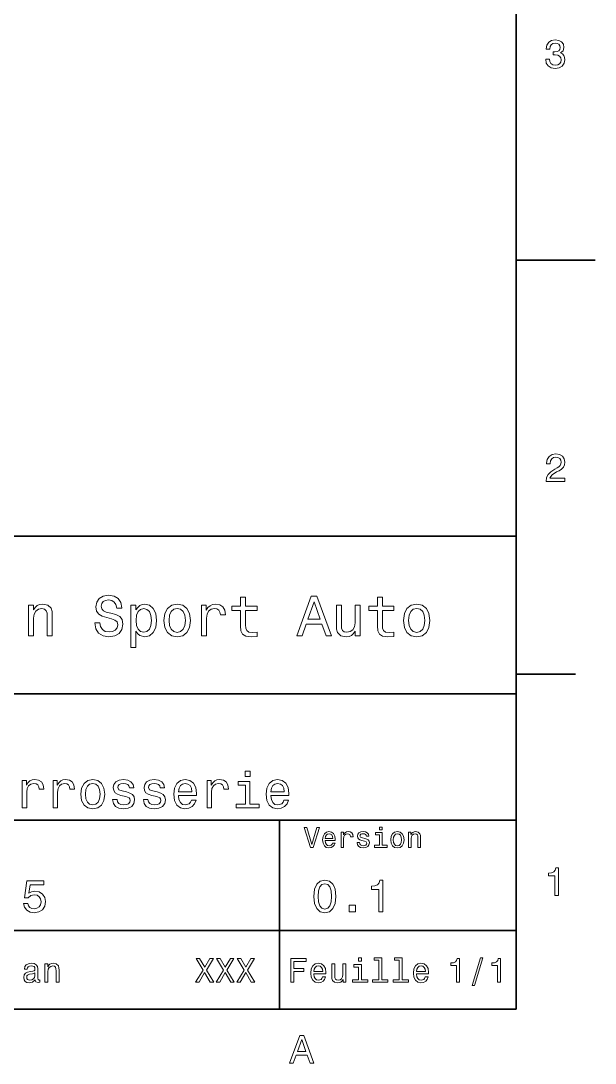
# Model space of a CAD drawing. Extents: x 0 to 297, y 0 to 210.
# Drawn here: x 224.2 to 297, y 3.2 to 135.4 of the extents above; entities that cross this region are included whole.
import ezdxf

# ---------------------------------------------------------------- set-up
doc = ezdxf.new("R2010")
doc.units = 0

msp = doc.modelspace()

# ---------------------------------------------------------------- linework, layer by layer
at = {"color": 7, "lineweight": 35}
for p, q in [((287, 10), (287, 200)), ((97, 70), (287, 70)), ((287, 70), (287, 10)), ((162, 50), (287, 50)), ((162, 34), (287, 34)), ((257, 10), (257, 34)), ((162, 20), (287, 20)), ((10, 10), (287, 10)), ((97, 10), (287, 10))]:
    msp.add_line(p, q, dxfattribs=at)
at = {"color": 7, "lineweight": 35, "ltscale": 0.25}
msp.add_line((287, 105), (297, 105), dxfattribs=at)
at = {"color": 7, "lineweight": 35, "ltscale": 0.1875}
msp.add_line((287, 52.5), (294.5, 52.5), dxfattribs=at)
at = {"color": 7, "lineweight": 13}
for points in [[(290.729126, 130.51622), (290.729126, 130.480911), (290.809814, 129.996765), (291.046844, 129.633652), (291.420044, 129.401657), (291.914276, 129.315933), (292.438782, 129.401657), (292.832153, 129.623566), (293.08429, 129.976593), (293.175079, 130.430481), (293.134735, 130.728027), (293.023773, 130.970108), (292.842224, 131.156708), (292.600159, 131.292877), (292.927948, 131.565216), (293.043945, 131.998932), (292.968292, 132.392303), (292.751434, 132.68985), (292.398407, 132.87645), (291.914276, 132.942017), (291.460388, 132.861313), (291.112396, 132.63942), (290.885468, 132.286392), (290.809814, 131.817368), (290.809814, 131.782074), (291.258636, 131.782074), (291.299011, 132.104828), (291.430115, 132.336823), (291.641937, 132.478027), (291.939484, 132.528473), (292.201721, 132.488113), (292.393372, 132.382217), (292.509369, 132.210739), (292.554749, 131.97876), (292.509369, 131.731628), (292.388336, 131.565216), (292.176514, 131.46434), (291.889069, 131.434082), (291.692383, 131.439133), (291.692383, 131.04071), (291.939484, 131.050797), (292.257202, 131.005417), (292.494232, 130.884369), (292.635468, 130.687683), (292.685883, 130.430481), (292.630402, 130.13797), (292.484161, 129.921112), (292.252167, 129.784943), (291.944519, 129.739563), (291.626801, 129.789993), (291.394806, 129.941284), (291.248566, 130.183365), (291.193085, 130.51622)], [(290.76947, 76.916786), (293.175079, 76.916786), (293.175079, 77.350502), (291.273773, 77.350502), (291.3797, 77.587532), (291.561249, 77.784218), (292.121033, 78.142288), (292.418579, 78.293587), (292.751434, 78.510445), (292.988464, 78.762604), (293.124634, 79.060158), (293.175079, 79.398056), (293.089355, 79.821686), (292.852325, 80.154541), (292.489197, 80.366356), (292.020172, 80.442001), (291.536041, 80.35627), (291.167877, 80.119232), (290.930847, 79.740997), (290.850159, 79.241714), (290.850159, 79.171112), (291.309082, 79.171112), (291.309082, 79.211456), (291.354462, 79.554398), (291.490631, 79.806557), (291.707489, 79.967941), (291.994965, 80.023415), (292.287476, 79.972984), (292.504333, 79.846901), (292.645538, 79.650215), (292.695984, 79.403099), (292.660675, 79.171112), (292.56485, 78.974426), (292.403473, 78.802956), (292.181549, 78.651657), (291.884003, 78.490273), (291.389771, 78.177589), (291.041779, 77.844742), (290.835022, 77.441284), (290.76947, 76.931915)], [(234.20462, 59.030979), (233.548996, 59.030979), (233.693085, 58.267288), (234.053314, 57.70533), (234.608078, 57.366714), (235.357361, 57.244236), (236.099426, 57.359509), (236.654175, 57.67651), (237.007202, 58.17363), (237.136902, 58.82925), (237.028824, 59.420029), (236.726227, 59.801872), (236.236313, 60.054031), (235.580704, 60.241352), (235.018738, 60.378242), (234.651306, 60.536743), (234.442368, 60.767288), (234.377533, 61.127522), (234.442368, 61.451729), (234.629684, 61.696686), (234.917877, 61.862389), (235.314133, 61.920029), (235.71759, 61.84798), (236.034592, 61.653458), (236.24353, 61.32925), (236.344391, 60.889767), (237, 60.889767), (237, 60.904179), (236.884735, 61.581409), (236.546112, 62.085732), (236.01297, 62.402737), (235.292511, 62.510807), (234.644104, 62.402737), (234.139771, 62.100143), (233.815567, 61.631844), (233.700287, 61.026657), (233.793961, 60.486309), (234.067734, 60.118874), (234.5, 59.873917), (235.09079, 59.6866), (235.674362, 59.520893), (236.113831, 59.362389), (236.380402, 59.131844), (236.47406, 58.757202), (236.387619, 58.375359), (236.164276, 58.087173), (235.825653, 57.907059), (235.386169, 57.849422), (234.896255, 57.928673), (234.521622, 58.159222), (234.283875, 58.533859)], [(252.05043, 60.579971), (252.05043, 58.64193), (252.093658, 58.015129), (252.29538, 57.582851), (252.698853, 57.330688), (253.383286, 57.244236), (254.132568, 57.280258), (254.132568, 57.827808), (253.585022, 57.78458), (253.087891, 57.842216), (252.82132, 58.022331), (252.706055, 58.324928), (252.684448, 58.75), (252.684448, 60.579971), (254.132568, 60.579971), (254.132568, 61.120316), (252.684448, 61.120316), (252.684448, 62.251438), (252.05043, 62.251438), (252.05043, 61.120316), (250.955322, 61.120316), (250.955322, 60.579971)], [(259.175781, 57.381123), (259.838623, 57.381123), (260.364563, 58.850864), (262.360229, 58.850864), (262.886169, 57.381123), (263.563416, 57.381123), (261.733429, 62.388329), (260.998566, 62.388329)], [(269.399109, 60.579971), (269.399109, 58.64193), (269.442352, 58.015129), (269.644073, 57.582851), (270.047546, 57.330688), (270.731995, 57.244236), (271.481262, 57.280258), (271.481262, 57.827808), (270.933716, 57.78458), (270.436584, 57.842216), (270.170013, 58.022331), (270.054749, 58.324928), (270.033142, 58.75), (270.033142, 60.579971), (271.481262, 60.579971), (271.481262, 61.120316), (270.033142, 61.120316), (270.033142, 62.251438), (269.399109, 62.251438), (269.399109, 61.120316), (268.304016, 61.120316), (268.304016, 60.579971)], [(225.177246, 57.381123), (225.811249, 57.381123), (225.811249, 59.614552), (225.876083, 60.12608), (226.085022, 60.500717), (226.409225, 60.731266), (226.841507, 60.817722), (227.187317, 60.745674), (227.403458, 60.551151), (227.511536, 60.226944), (227.547546, 59.794666), (227.547546, 57.381123), (228.181564, 57.381123), (228.181564, 59.924351), (228.15274, 60.435879), (228.023056, 60.86095), (227.597992, 61.25), (226.935165, 61.386887), (226.567719, 61.336452), (226.257935, 61.199566), (225.991364, 60.969017), (225.782425, 60.659222), (225.782425, 61.25), (225.177246, 61.25)], [(238.786743, 60.652016), (238.786743, 61.25), (238.15274, 61.25), (238.15274, 55.882565), (238.786743, 55.882565), (238.786743, 57.971901), (239.010101, 57.633286), (239.262253, 57.409943), (239.896271, 57.244236), (240.50145, 57.381123), (240.976959, 57.791786), (241.286743, 58.440201), (241.402023, 59.319164), (241.286743, 60.190922), (240.976959, 60.839336), (240.50145, 61.242794), (239.896271, 61.386887), (239.550446, 61.343658), (239.255051, 61.206772), (239.002899, 60.976223)], [(239.788193, 57.8134), (239.363129, 57.907059), (239.053314, 58.195244), (238.858795, 58.663544), (238.793945, 59.319164), (238.858795, 59.967579), (239.053314, 60.435879), (239.363129, 60.716858), (239.788193, 60.817722), (240.177246, 60.716858), (240.48703, 60.428673), (240.681564, 59.960373), (240.753601, 59.319164), (240.681564, 58.67075), (240.48703, 58.195244), (240.177246, 57.907059)], [(242.338623, 59.311958), (242.453888, 58.432995), (242.785309, 57.78458), (243.311249, 57.381123), (244.017303, 57.244236), (244.716141, 57.381123), (245.242081, 57.777374), (245.573486, 58.425793), (245.695969, 59.311958), (245.573486, 60.190922), (245.242081, 60.846542), (244.716141, 61.242794), (244.017303, 61.386887), (243.311249, 61.242794), (242.785309, 60.839336), (242.453888, 60.190922)], [(242.98703, 59.319164), (243.05188, 59.967579), (243.253601, 60.435879), (243.57782, 60.72406), (244.017303, 60.824928), (244.449585, 60.72406), (244.773773, 60.443081), (244.97551, 59.967579), (245.047546, 59.319164), (244.97551, 58.663544), (244.773773, 58.188038), (244.449585, 57.899853), (244.017303, 57.806194), (243.57782, 57.899853), (243.253601, 58.188038), (243.05188, 58.663544)], [(247.100861, 57.381123), (247.734863, 57.381123), (247.734863, 59.592937), (247.799713, 60.12608), (247.994232, 60.507923), (248.311249, 60.738472), (248.736313, 60.817722), (249.053314, 60.767288), (249.291077, 60.623199), (249.435165, 60.378242), (249.485596, 60.046829), (250.126801, 60.046829), (250.040344, 60.630402), (249.802597, 61.048271), (249.406342, 61.30043), (248.865997, 61.386887), (248.498566, 61.32925), (248.181549, 61.185158), (247.900574, 60.940201), (247.677246, 60.608788), (247.677246, 61.25), (247.100861, 61.25)], [(260.595093, 59.463257), (261.365997, 61.667866), (262.136902, 59.463257)], [(267.194519, 61.25), (266.560516, 61.25), (266.560516, 59.016571), (266.488464, 58.497837), (266.279541, 58.123196), (265.955322, 57.892651), (265.530243, 57.820602), (265.19165, 57.878242), (264.975494, 58.051151), (264.853027, 58.346542), (264.824219, 58.764408), (264.824219, 61.25), (264.190186, 61.25), (264.190186, 58.706772), (264.211792, 58.195244), (264.348694, 57.770172), (264.766571, 57.381123), (265.436584, 57.244236), (265.796814, 57.294666), (266.106628, 57.424351), (266.373199, 57.647694), (266.589325, 57.971901), (266.589325, 57.381123), (267.194519, 57.381123)], [(272.698853, 59.311958), (272.814117, 58.432995), (273.145508, 57.78458), (273.671448, 57.381123), (274.377502, 57.244236), (275.076355, 57.381123), (275.602295, 57.777374), (275.933716, 58.425793), (276.056183, 59.311958), (275.933716, 60.190922), (275.602295, 60.846542), (275.076355, 61.242794), (274.377502, 61.386887), (273.671448, 61.242794), (273.145508, 60.839336), (272.814117, 60.190922)], [(273.34726, 59.319164), (273.412109, 59.967579), (273.613831, 60.435879), (273.938019, 60.72406), (274.377502, 60.824928), (274.809784, 60.72406), (275.134003, 60.443081), (275.335724, 59.967579), (275.407776, 59.319164), (275.335724, 58.663544), (275.134003, 58.188038), (274.809784, 57.899853), (274.377502, 57.806194), (273.938019, 57.899853), (273.613831, 58.188038), (273.412109, 58.663544)], [(253.245667, 40.185879), (252.642639, 40.185879), (252.642639, 39.537464), (253.245667, 39.537464)], [(224.37175, 35.530258), (224.942352, 35.530258), (224.942352, 37.520893), (225.000717, 38.000721), (225.175781, 38.344379), (225.46109, 38.551872), (225.843658, 38.623199), (226.128967, 38.577808), (226.342941, 38.448124), (226.472626, 38.227665), (226.518005, 37.929394), (227.095093, 37.929394), (227.017288, 38.454609), (226.803314, 38.830692), (226.446686, 39.057636), (225.960373, 39.135445), (225.629684, 39.083572), (225.344376, 38.953888), (225.091492, 38.733429), (224.890488, 38.435158), (224.890488, 39.012245), (224.37175, 39.012245)], [(228.275208, 35.530258), (228.845825, 35.530258), (228.845825, 37.520893), (228.904175, 38.000721), (229.079254, 38.344379), (229.364548, 38.551872), (229.747116, 38.623199), (230.03241, 38.577808), (230.246399, 38.448124), (230.376068, 38.227665), (230.421463, 37.929394), (230.99855, 37.929394), (230.920746, 38.454609), (230.706772, 38.830692), (230.350143, 39.057636), (229.863831, 39.135445), (229.533142, 39.083572), (229.247833, 38.953888), (228.994949, 38.733429), (228.793945, 38.435158), (228.793945, 39.012245), (228.275208, 39.012245)], [(231.796112, 37.268009), (231.899857, 36.476944), (232.19812, 35.893372), (232.671463, 35.530258), (233.306915, 35.407059), (233.935883, 35.530258), (234.40921, 35.886887), (234.707489, 36.470459), (234.817719, 37.268009), (234.707489, 38.059078), (234.40921, 38.649136), (233.935883, 39.005764), (233.306915, 39.135445), (232.671463, 39.005764), (232.19812, 38.642651), (231.899857, 38.059078)], [(232.379669, 37.274494), (232.438034, 37.858067), (232.619598, 38.279537), (232.911377, 38.538902), (233.306915, 38.629681), (233.695953, 38.538902), (233.987747, 38.286022), (234.169312, 37.858067), (234.234146, 37.274494), (234.169312, 36.684437), (233.987747, 36.256481), (233.695953, 35.997116), (233.306915, 35.912823), (232.911377, 35.997116), (232.619598, 36.256481), (232.438034, 36.684437)], [(237.573486, 37.559795), (237.022324, 37.68948), (236.613831, 37.838615), (236.477661, 38.143372), (236.516571, 38.357346), (236.65274, 38.512966), (236.873199, 38.610229), (237.190918, 38.649136), (237.495667, 38.610229), (237.73558, 38.493515), (237.891205, 38.318443), (237.956055, 38.085014), (238.513687, 38.085014), (238.513687, 38.09798), (238.416412, 38.519451), (238.150574, 38.850143), (237.73558, 39.057636), (237.190918, 39.135445), (236.639771, 39.057636), (236.237747, 38.843658), (235.984863, 38.525936), (235.907059, 38.123917), (235.965408, 37.734871), (236.146973, 37.462536), (236.445236, 37.268009), (236.879669, 37.131844), (237.515121, 36.976223), (237.904175, 36.814121), (238.007919, 36.684437), (238.046829, 36.489914), (237.988464, 36.25), (237.832855, 36.068443), (237.579971, 35.951729), (237.242798, 35.912823), (236.886169, 35.951729), (236.626801, 36.087894), (236.451721, 36.308357), (236.380402, 36.61311), (235.829254, 36.61311), (235.920029, 36.094379), (236.185883, 35.7183), (236.607346, 35.491352), (237.190918, 35.407059), (237.80043, 35.491352), (238.247833, 35.7183), (238.520172, 36.081409), (238.617432, 36.554752), (238.546112, 36.963257), (238.345093, 37.242073), (238.014404, 37.42363)], [(241.476944, 37.559795), (240.925781, 37.68948), (240.517288, 37.838615), (240.381119, 38.143372), (240.420029, 38.357346), (240.556183, 38.512966), (240.776642, 38.610229), (241.094376, 38.649136), (241.399124, 38.610229), (241.639038, 38.493515), (241.794662, 38.318443), (241.859497, 38.085014), (242.417145, 38.085014), (242.417145, 38.09798), (242.319885, 38.519451), (242.054031, 38.850143), (241.639038, 39.057636), (241.094376, 39.135445), (240.543213, 39.057636), (240.141205, 38.843658), (239.888321, 38.525936), (239.810516, 38.123917), (239.868866, 37.734871), (240.05043, 37.462536), (240.348694, 37.268009), (240.783142, 37.131844), (241.418579, 36.976223), (241.807632, 36.814121), (241.911377, 36.684437), (241.950287, 36.489914), (241.891922, 36.25), (241.736298, 36.068443), (241.483429, 35.951729), (241.14624, 35.912823), (240.789612, 35.951729), (240.530258, 36.087894), (240.355179, 36.308357), (240.283859, 36.61311), (239.732697, 36.61311), (239.823486, 36.094379), (240.089325, 35.7183), (240.510803, 35.491352), (241.094376, 35.407059), (241.703888, 35.491352), (242.151291, 35.7183), (242.42363, 36.081409), (242.520889, 36.554752), (242.449554, 36.963257), (242.24855, 37.242073), (241.917862, 37.42363)], [(244.174347, 37.105907), (246.456757, 37.105907), (246.463257, 37.371758), (246.359497, 38.117435), (246.074203, 38.675072), (245.620316, 39.012245), (245.017288, 39.135445), (244.427231, 39.005764), (243.973328, 38.642651), (243.681549, 38.052593), (243.577805, 37.274494), (243.675064, 36.476944), (243.966858, 35.893372), (244.414261, 35.530258), (244.997833, 35.407059), (245.503601, 35.491352), (245.918579, 35.711815), (246.223328, 36.061958), (246.398407, 36.528816), (245.83429, 36.528816), (245.717575, 36.269451), (245.548981, 36.074928), (245.069153, 35.919308), (244.699554, 35.990631), (244.420746, 36.217579), (244.239182, 36.587173), (244.174347, 37.086452)], [(244.174347, 37.585735), (244.245667, 38.033138), (244.420746, 38.363831), (244.686584, 38.564842), (245.036743, 38.636166), (245.380402, 38.564842), (245.64624, 38.363831), (245.80835, 38.033138), (245.866699, 37.585735)], [(247.792496, 35.530258), (248.363098, 35.530258), (248.363098, 37.520893), (248.421463, 38.000721), (248.596527, 38.344379), (248.881836, 38.551872), (249.264404, 38.623199), (249.549713, 38.577808), (249.763687, 38.448124), (249.893372, 38.227665), (249.938751, 37.929394), (250.515839, 37.929394), (250.438034, 38.454609), (250.22406, 38.830692), (249.867432, 39.057636), (249.381119, 39.135445), (249.05043, 39.083572), (248.765121, 38.953888), (248.512238, 38.733429), (248.311234, 38.435158), (248.311234, 39.012245), (247.792496, 39.012245)], [(253.226227, 36.010086), (253.226227, 38.895531), (251.760803, 38.895531), (251.760803, 38.409222), (252.655609, 38.409222), (252.655609, 36.010086), (251.488464, 36.010086), (251.488464, 35.530258), (254.406342, 35.530258), (254.406342, 36.010086)], [(255.88472, 37.105907), (258.167145, 37.105907), (258.173615, 37.371758), (258.069885, 38.117435), (257.784576, 38.675072), (257.330688, 39.012245), (256.727661, 39.135445), (256.137604, 39.005764), (255.683716, 38.642651), (255.391922, 38.052593), (255.288177, 37.274494), (255.385437, 36.476944), (255.677231, 35.893372), (256.124634, 35.530258), (256.708191, 35.407059), (257.213959, 35.491352), (257.628967, 35.711815), (257.933716, 36.061958), (258.108765, 36.528816), (257.544678, 36.528816), (257.427948, 36.269451), (257.259369, 36.074928), (256.779541, 35.919308), (256.409943, 35.990631), (256.131104, 36.217579), (255.949554, 36.587173), (255.88472, 37.086452)], [(255.88472, 37.585735), (255.956039, 38.033138), (256.131104, 38.363831), (256.396973, 38.564842), (256.747101, 38.636166), (257.090759, 38.564842), (257.356628, 38.363831), (257.518738, 38.033138), (257.577087, 37.585735)], [(269.992798, 33.117435), (269.657776, 33.117435), (269.657776, 32.757202), (269.992798, 32.757202)], [(261.71109, 33.03458), (261.08429, 30.905619), (260.439484, 33.03458), (260.09726, 33.03458), (260.904175, 30.530979), (261.264404, 30.530979), (262.053314, 33.03458)], [(262.784576, 31.40634), (264.052582, 31.40634), (264.056183, 31.554033), (263.998566, 31.9683), (263.840057, 32.278099), (263.587891, 32.465416), (263.252869, 32.533859), (262.925079, 32.461815), (262.672913, 32.260086), (262.510803, 31.932276), (262.453156, 31.5), (262.507202, 31.056915), (262.669312, 30.732708), (262.917877, 30.530979), (263.242065, 30.462536), (263.523041, 30.509365), (263.753601, 30.631844), (263.922913, 30.826368), (264.020172, 31.085733), (263.706787, 31.085733), (263.641937, 30.941643), (263.548279, 30.833572), (263.281708, 30.747118), (263.076355, 30.786743), (262.921478, 30.912823), (262.820618, 31.118155), (262.784576, 31.395533)], [(262.784576, 31.672911), (262.824219, 31.921469), (262.921478, 32.105186), (263.069153, 32.216858), (263.263702, 32.256485), (263.45462, 32.216858), (263.602295, 32.105186), (263.692352, 31.921469), (263.724792, 31.672911)], [(264.794678, 30.530979), (265.111664, 30.530979), (265.111664, 31.636887), (265.144104, 31.903458), (265.241364, 32.094379), (265.399841, 32.209652), (265.612396, 32.249279), (265.770905, 32.224064), (265.889771, 32.152016), (265.961823, 32.029537), (265.98703, 31.863832), (266.307648, 31.863832), (266.264404, 32.155621), (266.145538, 32.364552), (265.947418, 32.490635), (265.677246, 32.533859), (265.49353, 32.505043), (265.335022, 32.432995), (265.194519, 32.310516), (265.082855, 32.144814), (265.082855, 32.465416), (264.794678, 32.465416)], [(267.791779, 31.658501), (267.485596, 31.730547), (267.258636, 31.8134), (267.182983, 31.982708), (267.20462, 32.101585), (267.280273, 32.188038), (267.40274, 32.242073), (267.579254, 32.263687), (267.748566, 32.242073), (267.881836, 32.177231), (267.968292, 32.079971), (268.004333, 31.950287), (268.314117, 31.950287), (268.314117, 31.957493), (268.260101, 32.191643), (268.112396, 32.375359), (267.881836, 32.490635), (267.579254, 32.533859), (267.273041, 32.490635), (267.049713, 32.371758), (266.90921, 32.195244), (266.865997, 31.971901), (266.898407, 31.755764), (266.999268, 31.604465), (267.164978, 31.496397), (267.406342, 31.420748), (267.759369, 31.334293), (267.975494, 31.244236), (268.033142, 31.17219), (268.054749, 31.064121), (268.022339, 30.930836), (267.935883, 30.829971), (267.79538, 30.765129), (267.608063, 30.743515), (267.409943, 30.765129), (267.265839, 30.840778), (267.168579, 30.963255), (267.128967, 31.132565), (266.822754, 31.132565), (266.873199, 30.844379), (267.020905, 30.635447), (267.255035, 30.509365), (267.579254, 30.462536), (267.917877, 30.509365), (268.166412, 30.635447), (268.317719, 30.837175), (268.371765, 31.100143), (268.332123, 31.327089), (268.220459, 31.481987), (268.036743, 31.582851)], [(269.981995, 30.79755), (269.981995, 32.400574), (269.167877, 32.400574), (269.167877, 32.130402), (269.664978, 32.130402), (269.664978, 30.79755), (269.016571, 30.79755), (269.016571, 30.530979), (270.637604, 30.530979), (270.637604, 30.79755)], [(271.087891, 31.496397), (271.145538, 31.056915), (271.311249, 30.732708), (271.574219, 30.530979), (271.927246, 30.462536), (272.276672, 30.530979), (272.539612, 30.729107), (272.705322, 31.053314), (272.766571, 31.496397), (272.705322, 31.935879), (272.539612, 32.263687), (272.276672, 32.461815), (271.927246, 32.533859), (271.574219, 32.461815), (271.311249, 32.260086), (271.145538, 31.935879)], [(271.412109, 31.5), (271.444519, 31.824207), (271.54538, 32.058357), (271.707489, 32.20245), (271.927246, 32.25288), (272.143372, 32.20245), (272.305481, 32.061958), (272.406342, 31.824207), (272.442352, 31.5), (272.406342, 31.17219), (272.305481, 30.934437), (272.143372, 30.790344), (271.927246, 30.743515), (271.707489, 30.790344), (271.54538, 30.934437), (271.444519, 31.17219)], [(273.350159, 30.530979), (273.667145, 30.530979), (273.667145, 31.647694), (273.699554, 31.903458), (273.804047, 32.090778), (273.966125, 32.206051), (274.182281, 32.249279), (274.355194, 32.213257), (274.463257, 32.115993), (274.517303, 31.95389), (274.535309, 31.737751), (274.535309, 30.530979), (274.852295, 30.530979), (274.852295, 31.802593), (274.837891, 32.058357), (274.773041, 32.270893), (274.560516, 32.465416), (274.229095, 32.533859), (274.04538, 32.508644), (273.890503, 32.440201), (273.757202, 32.324928), (273.65274, 32.170029), (273.65274, 32.465416), (273.350159, 32.465416)], [(291.909241, 24.416786), (292.368164, 24.416786), (292.368164, 27.942001), (292.025208, 27.942001), (291.934448, 27.634365), (291.752899, 27.427593), (291.475525, 27.306557), (291.092224, 27.266211), (291.092224, 26.90814), (291.909241, 26.90814)], [(224.533142, 23.40346), (224.659943, 22.930836), (224.942352, 22.56196), (225.357346, 22.331413), (225.887604, 22.244957), (226.469742, 22.348703), (226.925064, 22.631124), (227.213257, 23.080692), (227.322769, 23.657061), (227.224777, 24.193085), (226.94812, 24.613834), (226.515839, 24.884727), (225.956772, 24.98271), (225.52449, 24.913546), (225.190201, 24.723343), (225.351578, 25.801153), (227.103745, 25.801153), (227.103745, 26.273777), (224.965424, 26.273777), (224.648407, 24.152739), (225.109512, 24.152739), (225.443802, 24.423632), (225.870316, 24.521614), (226.239197, 24.458214), (226.521606, 24.273777), (226.700287, 23.991356), (226.763687, 23.628242), (226.700287, 23.265131), (226.515839, 22.98271), (226.233429, 22.804035), (225.870316, 22.740635), (225.564835, 22.780981), (225.328522, 22.913546), (225.155609, 23.121038), (225.069153, 23.40346)], [(261.345825, 24.314121), (261.432281, 23.409224), (261.703156, 22.763689), (262.135437, 22.371759), (262.734863, 22.244957), (263.328522, 22.371759), (263.760803, 22.763689), (264.02594, 23.409224), (264.118164, 24.314121), (264.02594, 25.213257), (263.916412, 25.570606), (263.760803, 25.864553), (263.328522, 26.256485), (262.734863, 26.38905), (262.135437, 26.256485), (261.703156, 25.858791), (261.432281, 25.213257)], [(261.899139, 24.314121), (261.945251, 25.011528), (262.089325, 25.51297), (262.348694, 25.806917), (262.734863, 25.910664), (263.115265, 25.806917), (263.374634, 25.51297), (263.518738, 25.011528), (263.56485, 24.314121), (263.518738, 23.610952), (263.374634, 23.10951), (263.115265, 22.815563), (262.734863, 22.717581), (262.348694, 22.815563), (262.089325, 23.10951), (261.945251, 23.610952)], [(269.570618, 22.360231), (270.095093, 22.360231), (270.095093, 26.38905), (269.703156, 26.38905), (269.599426, 26.037464), (269.391937, 25.801153), (269.074921, 25.662825), (268.636902, 25.616714), (268.636902, 25.207493), (269.570618, 25.207493)], [(265.806915, 22.360231), (266.602295, 22.360231), (266.602295, 23.219021), (265.806915, 23.219021)], [(246.348709, 13.428675), (246.802597, 13.428675), (247.489914, 14.643373), (248.190201, 13.428675), (248.648422, 13.428675), (247.710373, 14.971903), (248.600861, 16.432999), (248.164261, 16.432999), (247.502884, 15.322046), (246.854462, 16.432999), (246.400574, 16.432999), (247.286743, 14.96758)], [(248.951004, 13.428675), (249.404907, 13.428675), (250.092224, 14.643373), (250.792511, 13.428675), (251.250717, 13.428675), (250.312683, 14.971903), (251.203171, 16.432999), (250.766571, 16.432999), (250.105194, 15.322046), (249.456772, 16.432999), (249.002884, 16.432999), (249.889053, 14.96758)], [(251.553314, 13.428675), (252.007202, 13.428675), (252.694519, 14.643373), (253.394821, 13.428675), (253.853027, 13.428675), (252.914993, 14.971903), (253.805481, 16.432999), (253.368881, 16.432999), (252.707489, 15.322046), (252.059082, 16.432999), (251.605194, 16.432999), (252.491364, 14.96758)], [(258.414978, 13.428675), (258.817017, 13.428675), (258.817017, 14.807637), (260.079254, 14.807637), (260.079254, 15.166427), (258.817017, 15.166427), (258.817017, 16.065563), (260.368866, 16.065563), (260.368866, 16.428675), (258.414978, 16.428675)], [(267.389038, 16.532421), (266.98703, 16.532421), (266.98703, 16.100145), (267.389038, 16.100145)], [(269.572052, 16.212536), (269.572052, 13.748559), (268.789612, 13.748559), (268.789612, 13.428675), (270.73056, 13.428675), (270.73056, 13.748559), (269.952454, 13.748559), (269.952454, 16.532421), (268.975494, 16.532421), (268.975494, 16.212536)], [(272.174347, 16.212536), (272.174347, 13.748559), (271.391937, 13.748559), (271.391937, 13.428675), (273.332855, 13.428675), (273.332855, 13.748559), (272.554749, 13.748559), (272.554749, 16.532421), (271.57782, 16.532421), (271.57782, 16.212536)], [(279.416443, 13.428675), (279.809814, 13.428675), (279.809814, 16.450289), (279.515839, 16.450289), (279.438049, 16.1866), (279.28241, 16.009367), (279.044678, 15.905621), (278.716125, 15.871038), (278.716125, 15.564121), (279.416443, 15.564121)], [(281.42218, 13.026657), (281.720459, 13.026657), (282.766571, 16.510807), (282.463989, 16.510807)], [(284.621033, 13.428675), (285.014404, 13.428675), (285.014404, 16.450289), (284.720459, 16.450289), (284.642639, 16.1866), (284.48703, 16.009367), (284.249268, 15.905621), (283.920746, 15.871038), (283.920746, 15.564121), (284.621033, 15.564121)], [(226.01297, 13.731268), (226.01297, 13.7183), (226.034592, 13.571326), (226.099426, 13.46758), (226.371765, 13.385448), (226.583588, 13.42003), (226.583588, 13.713977), (226.492798, 13.701009), (226.371765, 13.757205), (226.350159, 13.930116), (226.350159, 15.131845), (226.298279, 15.438761), (226.146973, 15.6549), (225.883286, 15.784582), (225.511536, 15.832133), (225.148422, 15.78026), (224.880402, 15.633286), (224.711823, 15.404179), (224.655624, 15.101585), (224.655624, 15.075649), (224.997131, 15.075649), (225.027374, 15.257205), (225.122482, 15.386889), (225.278107, 15.464698), (225.498566, 15.494957), (225.710388, 15.473343), (225.861679, 15.408502), (225.952454, 15.29611), (225.982712, 15.140491), (225.965424, 14.958934), (225.896255, 14.868156), (225.723343, 14.824928), (225.399139, 14.790346), (225.027374, 14.712537), (224.763687, 14.574208), (224.608078, 14.358069), (224.560516, 14.038185), (224.60376, 13.752882), (224.737762, 13.541066), (224.953888, 13.407061), (225.252167, 13.35951), (225.654175, 13.450289)], [(225.969742, 14.241355), (225.917877, 14.016571), (225.779541, 13.84366), (225.572052, 13.731268), (225.317017, 13.692364), (225.15274, 13.713977), (225.036026, 13.783141), (224.96254, 13.904179), (224.940933, 14.072767), (224.958221, 14.224064), (225.027374, 14.332133), (225.304047, 14.453171), (225.654175, 14.505044), (225.969742, 14.60879)], [(227.236313, 13.428675), (227.616714, 13.428675), (227.616714, 14.768732), (227.655624, 15.075649), (227.780975, 15.300432), (227.97551, 15.438761), (228.234879, 15.490635), (228.442368, 15.447407), (228.572052, 15.330692), (228.636887, 15.136168), (228.658508, 14.876801), (228.658508, 13.428675), (229.03891, 13.428675), (229.03891, 14.954612), (229.021622, 15.261528), (228.943817, 15.516571), (228.688766, 15.75), (228.291077, 15.832133), (228.070618, 15.801874), (227.884735, 15.719741), (227.724792, 15.581412), (227.599426, 15.395534), (227.599426, 15.75), (227.236313, 15.75)], [(261.341492, 14.479107), (262.863098, 14.479107), (262.867432, 14.656341), (262.798279, 15.153459), (262.608063, 15.525217), (262.305481, 15.75), (261.903473, 15.832133), (261.510101, 15.745678), (261.207489, 15.503603), (261.01297, 15.110231), (260.943817, 14.591499), (261.008636, 14.059798), (261.203156, 13.67075), (261.501434, 13.428675), (261.890503, 13.346542), (262.227661, 13.402739), (262.504333, 13.549712), (262.707489, 13.783141), (262.824219, 14.09438), (262.44812, 14.09438), (262.370331, 13.92147), (262.257935, 13.791787), (261.938049, 13.688041), (261.69165, 13.735591), (261.505768, 13.886888), (261.384735, 14.133286), (261.341492, 14.466139)], [(261.341492, 14.798992), (261.389038, 15.097262), (261.505768, 15.317724), (261.682983, 15.45173), (261.916412, 15.49928), (262.145538, 15.45173), (262.322754, 15.317724), (262.430847, 15.097262), (262.469727, 14.798992)], [(265.400574, 15.75), (265.020172, 15.75), (265.020172, 14.409943), (264.976959, 14.098703), (264.851593, 13.873919), (264.657074, 13.735591), (264.402008, 13.692364), (264.198853, 13.726946), (264.069153, 13.830692), (263.995667, 14.007925), (263.978394, 14.258646), (263.978394, 15.75), (263.597992, 15.75), (263.597992, 14.224064), (263.610962, 13.917148), (263.693085, 13.662104), (263.943817, 13.428675), (264.345825, 13.346542), (264.561951, 13.376801), (264.747833, 13.454611), (264.907776, 13.588617), (265.037476, 13.783141), (265.037476, 13.428675), (265.400574, 13.428675)], [(267.376068, 13.748559), (267.376068, 15.672191), (266.399139, 15.672191), (266.399139, 15.347983), (266.995667, 15.347983), (266.995667, 13.748559), (266.21759, 13.748559), (266.21759, 13.428675), (268.162811, 13.428675), (268.162811, 13.748559)], [(274.353027, 14.479107), (275.874634, 14.479107), (275.878967, 14.656341), (275.809814, 15.153459), (275.619598, 15.525217), (275.317017, 15.75), (274.914978, 15.832133), (274.521606, 15.745678), (274.219025, 15.503603), (274.024506, 15.110231), (273.955322, 14.591499), (274.020172, 14.059798), (274.214691, 13.67075), (274.51297, 13.428675), (274.902008, 13.346542), (275.239197, 13.402739), (275.515839, 13.549712), (275.719025, 13.783141), (275.835724, 14.09438), (275.459656, 14.09438), (275.381836, 13.92147), (275.26944, 13.791787), (274.949554, 13.688041), (274.703186, 13.735591), (274.517303, 13.886888), (274.39624, 14.133286), (274.353027, 14.466139)], [(274.353027, 14.798992), (274.400574, 15.097262), (274.517303, 15.317724), (274.694519, 15.45173), (274.927948, 15.49928), (275.157074, 15.45173), (275.33429, 15.317724), (275.442352, 15.097262), (275.481262, 14.798992)], [(258.266846, 3.166787), (258.730835, 3.166787), (259.098999, 4.195605), (260.495972, 4.195605), (260.864105, 3.166787), (261.338165, 3.166787), (260.05719, 6.67183), (259.542786, 6.67183)], [(259.260376, 4.624279), (259.799988, 6.167507), (260.33963, 4.624279)]]:
    msp.add_lwpolyline(points, close=True, dxfattribs=at)

doc.saveas('drawing.dxf')
